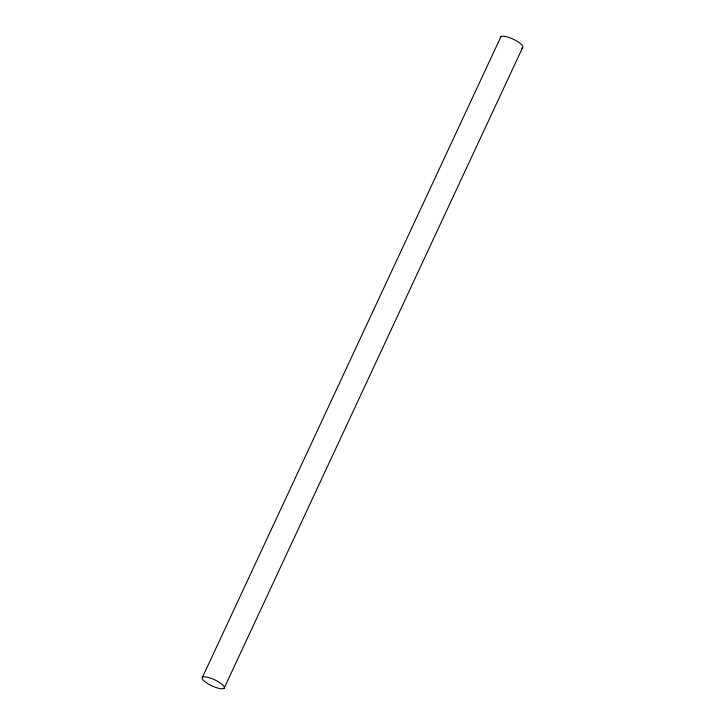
<?xml version="1.0" encoding="UTF-8"?>
<svg xmlns="http://www.w3.org/2000/svg" width="725" height="725" viewBox="0 0 725 725"><rect width="100%" height="100%" fill="white"/><g stroke="black" fill="none" stroke-linecap="round" stroke-linejoin="round"><path stroke-width="1.09" d="M202.42 677.322L500.921 36.676M224.079 688.324A12.234 3.308 25 0 0 210.232 678.047A12.234 3.308 25 0 0 205.438 682.089A12.234 3.308 25 0 0 224.079 688.324L522.58 47.678M500.567 37.473A12.234 3.308 25 0 1 514.514 39.848A12.234 3.308 25 0 1 521.493 48.095"/></g></svg>
